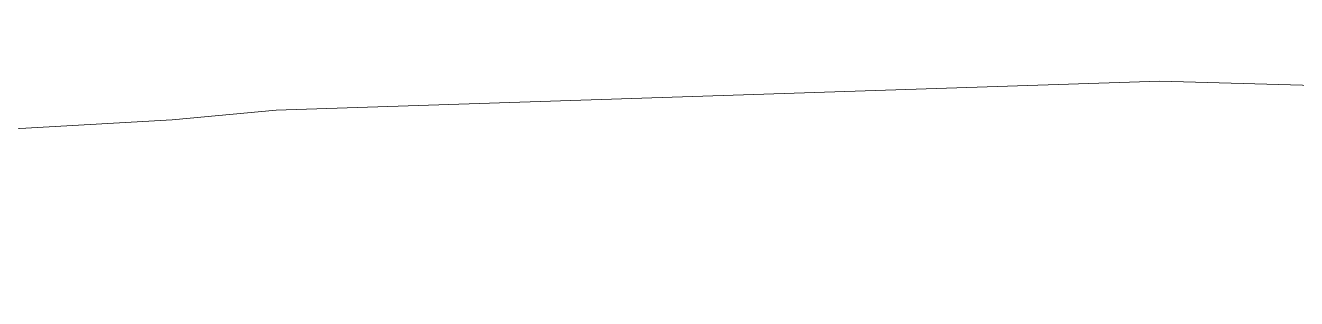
# Model space of a CAD drawing. Header units: inches. Extents: x 27644242 to 29761523, y -859349 to 216979.
# Drawn here: x 29077296 to 29085419, y -648784 to -647039 of the extents above; entities that cross this region are included whole.
import ezdxf

# ---------------------------------------------------------------- set-up
doc = ezdxf.new("R2010")
doc.units = ezdxf.units.IN
doc.header["$MEASUREMENT"] = 0
doc.layers.add('RVA Site Boundary', color=17, linetype='Continuous', lineweight=15)

msp = doc.modelspace()

# ---------------------------------------------------------------- linework, layer by layer
at = {"layer": 'RVA Site Boundary', "ltscale": 500}
msp.add_lwpolyline([(29093064.13441312, -647038.7377607018), (29091217.24399864, -647521.0637858475), (29090702.29727865, -647566.841244229), (29084545.74414702, -647394.6587443033), (29078898.67717465, -647580.6629627451), (29078234.52763008, -647641.1812709387), (29070932.8885916, -648058.0795406859), (29062960.8881146, -648783.7384208306)], dxfattribs=at)

doc.saveas('drawing.dxf')
